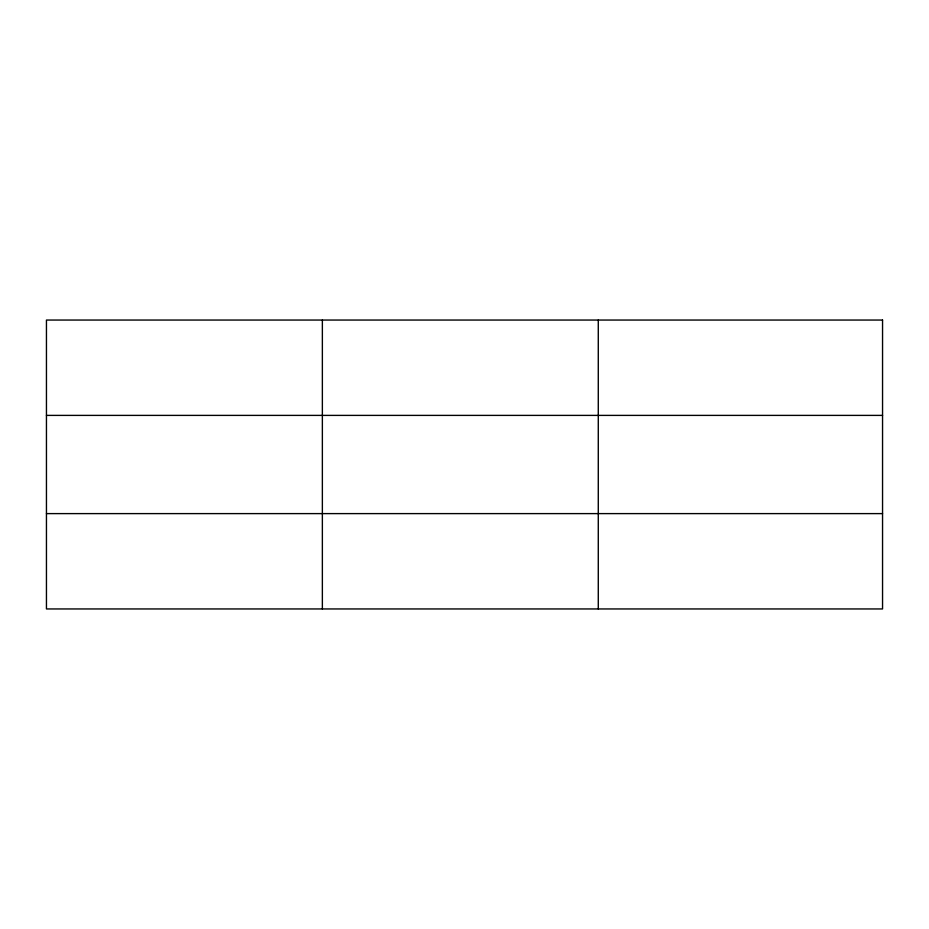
<?xml version="1.0" encoding="UTF-8"?>
<svg xmlns="http://www.w3.org/2000/svg" width="929" height="929" viewBox="0 0 929 929"><rect width="100%" height="100%" fill="white"/><g stroke="black" fill="none" stroke-linecap="round" stroke-linejoin="round"><path stroke-width="1.39" d="M322.363 320.052L322.363 608.948M598.276 320.052L598.276 608.948M46.45 415.391L882.55 415.391M46.45 513.609L882.55 513.609M882.55 320.052L882.55 608.948L46.45 608.948L46.45 320.052L882.55 320.052"/></g></svg>
